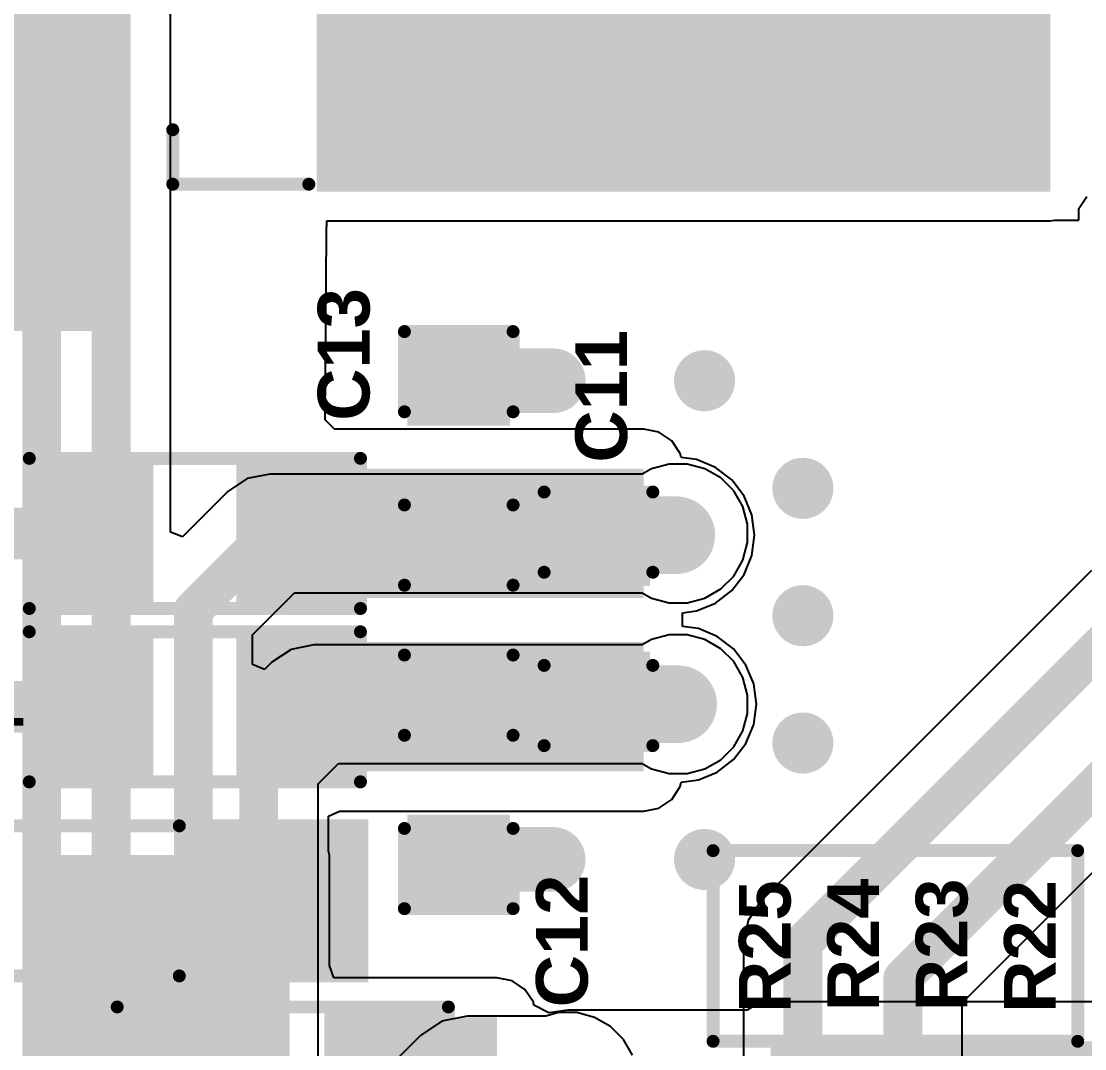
# Model space of a CAD drawing. Header units: millimetres. Extents: x -0.08 to 6.4, y -0.08 to 2.27.
# Drawn here: x 0.7231 to 1.1341, y 0.5351 to 0.9321 of the extents above; entities that cross this region are included whole.
import ezdxf

# ---------------------------------------------------------------- set-up
doc = ezdxf.new("R2010")
doc.units = ezdxf.units.MM
doc.header["$MEASUREMENT"] = 0
for name, color, linetype in [('BottomLayer', 5, 'Continuous'), ('TopLayer', 1, 'Continuous'), ('TopOverlay', 2, 'Continuous'), ('TopPaste', 8, 'Continuous'), ('TopSolder', 216, 'Continuous'), ('ViaHoleLayer', 16, 'Continuous')]:
    doc.layers.add(name, color=color, linetype=linetype)
doc.styles.add('Arial', font='arialbd.ttf', dxfattribs={"height": 0.2})

# ---------------------------------------------------------------- blocks, each defined once
blk = doc.blocks.new('RES_0805_27')
at = {"layer": 'TopLayer'}
for points in [[(-0.06, 0.025), (-0.02, 0.025), (-0.02, -0.025), (-0.06, -0.025)], [(0.02, 0.025), (0.06, 0.025), (0.06, -0.025), (0.02, -0.025)]]:
    blk.add_hatch(color=1, dxfattribs=at).paths.add_polyline_path(points)
at = {"layer": 'TopPaste'}
for points in [[(-0.06, 0.025), (-0.02, 0.025), (-0.02, -0.025), (-0.06, -0.025)], [(0.02, 0.025), (0.06, 0.025), (0.06, -0.025), (0.02, -0.025)]]:
    blk.add_hatch(color=8, dxfattribs=at).paths.add_polyline_path(points)
at = {"layer": 'TopSolder'}
for points in [[(-0.064, 0.029), (-0.016, 0.029), (-0.016, -0.029), (-0.064, -0.029)], [(0.016, 0.029), (0.064, 0.029), (0.064, -0.029), (0.016, -0.029)]]:
    blk.add_hatch(color=216, dxfattribs=at).paths.add_polyline_path(points)
at = {"layer": 'TopOverlay', "const_width": 0.005}
for points in [[(-0.064, -0.029), (-0.064, 0.029)], [(-0.064, 0.029), (0.064, 0.029)], [(0.064, -0.029), (0.064, 0.029)], [(-0.064, -0.029), (0.064, -0.029)]]:
    blk.add_lwpolyline(points, dxfattribs=at)
at = {"layer": 'TopOverlay', "const_width": 0.0025}
for points in [[(-0.06525, 0.029, 1), (-0.06275, 0.029, 1)], [(-0.06525, 0.029, 1), (-0.06275, 0.029, 1)], [(0.06275, 0.029, 1), (0.06525, 0.029, 1)], [(0.06275, 0.029, 1), (0.06525, 0.029, 1)], [(-0.06525, -0.029, 1), (-0.06275, -0.029, 1)], [(-0.06525, -0.029, 1), (-0.06275, -0.029, 1)], [(0.06275, -0.029, 1), (0.06525, -0.029, 1)], [(0.06275, -0.029, 1), (0.06525, -0.029, 1)]]:
    blk.add_lwpolyline(points, format="xyb", close=True, dxfattribs=at)
blk = doc.blocks.new('RES_0805_28')
at = {"layer": 'TopLayer'}
for points in [[(-0.06, 0.025), (-0.02, 0.025), (-0.02, -0.025), (-0.06, -0.025)], [(0.02, 0.025), (0.06, 0.025), (0.06, -0.025), (0.02, -0.025)]]:
    blk.add_hatch(color=1, dxfattribs=at).paths.add_polyline_path(points)
at = {"layer": 'TopPaste'}
for points in [[(-0.06, 0.025), (-0.02, 0.025), (-0.02, -0.025), (-0.06, -0.025)], [(0.02, 0.025), (0.06, 0.025), (0.06, -0.025), (0.02, -0.025)]]:
    blk.add_hatch(color=8, dxfattribs=at).paths.add_polyline_path(points)
at = {"layer": 'TopSolder'}
for points in [[(-0.064, 0.029), (-0.016, 0.029), (-0.016, -0.029), (-0.064, -0.029)], [(0.016, 0.029), (0.064, 0.029), (0.064, -0.029), (0.016, -0.029)]]:
    blk.add_hatch(color=216, dxfattribs=at).paths.add_polyline_path(points)
at = {"layer": 'TopOverlay', "const_width": 0.005}
for points in [[(-0.064, -0.029), (-0.064, 0.029)], [(-0.064, 0.029), (0.064, 0.029)], [(0.064, -0.029), (0.064, 0.029)], [(-0.064, -0.029), (0.064, -0.029)]]:
    blk.add_lwpolyline(points, dxfattribs=at)
at = {"layer": 'TopOverlay', "const_width": 0.0025}
for points in [[(-0.06525, 0.029, 1), (-0.06275, 0.029, 1)], [(-0.06525, 0.029, 1), (-0.06275, 0.029, 1)], [(0.06275, 0.029, 1), (0.06525, 0.029, 1)], [(0.06275, 0.029, 1), (0.06525, 0.029, 1)], [(-0.06525, -0.029, 1), (-0.06275, -0.029, 1)], [(-0.06525, -0.029, 1), (-0.06275, -0.029, 1)], [(0.06275, -0.029, 1), (0.06525, -0.029, 1)], [(0.06275, -0.029, 1), (0.06525, -0.029, 1)]]:
    blk.add_lwpolyline(points, format="xyb", close=True, dxfattribs=at)
blk = doc.blocks.new('RES_0805_32')
at = {"layer": 'TopLayer'}
for points in [[(-0.06, 0.025), (-0.02, 0.025), (-0.02, -0.025), (-0.06, -0.025)], [(0.02, 0.025), (0.06, 0.025), (0.06, -0.025), (0.02, -0.025)]]:
    blk.add_hatch(color=1, dxfattribs=at).paths.add_polyline_path(points)
at = {"layer": 'TopPaste'}
for points in [[(-0.06, 0.025), (-0.02, 0.025), (-0.02, -0.025), (-0.06, -0.025)], [(0.02, 0.025), (0.06, 0.025), (0.06, -0.025), (0.02, -0.025)]]:
    blk.add_hatch(color=8, dxfattribs=at).paths.add_polyline_path(points)
at = {"layer": 'TopSolder'}
for points in [[(-0.064, 0.029), (-0.016, 0.029), (-0.016, -0.029), (-0.064, -0.029)], [(0.016, 0.029), (0.064, 0.029), (0.064, -0.029), (0.016, -0.029)]]:
    blk.add_hatch(color=216, dxfattribs=at).paths.add_polyline_path(points)
at = {"layer": 'TopOverlay', "const_width": 0.005}
for points in [[(-0.064, -0.029), (-0.064, 0.029)], [(-0.064, 0.029), (0.064, 0.029)], [(0.064, -0.029), (0.064, 0.029)], [(-0.064, -0.029), (0.064, -0.029)]]:
    blk.add_lwpolyline(points, dxfattribs=at)
at = {"layer": 'TopOverlay', "const_width": 0.0025}
for points in [[(-0.06525, 0.029, 1), (-0.06275, 0.029, 1)], [(-0.06525, 0.029, 1), (-0.06275, 0.029, 1)], [(0.06275, 0.029, 1), (0.06525, 0.029, 1)], [(0.06275, 0.029, 1), (0.06525, 0.029, 1)], [(-0.06525, -0.029, 1), (-0.06275, -0.029, 1)], [(-0.06525, -0.029, 1), (-0.06275, -0.029, 1)], [(0.06275, -0.029, 1), (0.06525, -0.029, 1)], [(0.06275, -0.029, 1), (0.06525, -0.029, 1)]]:
    blk.add_lwpolyline(points, format="xyb", close=True, dxfattribs=at)
blk = doc.blocks.new('TO_252_2L_41')
at = {"layer": 'TopLayer'}
for points in [[(-0.12992, 0.27362), (0.12992, 0.27362), (0.12992, -0.00197), (-0.12992, -0.00197)], [(-0.12008, -0.08661), (-0.06102, -0.08661), (-0.06102, -0.18504), (-0.12008, -0.18504)], [(0.06102, -0.08661), (0.12008, -0.08661), (0.12008, -0.18504), (0.06102, -0.18504)]]:
    blk.add_hatch(color=1, dxfattribs=at).paths.add_polyline_path(points)
at = {"layer": 'TopPaste'}
for points in [[(-0.12992, 0.27362), (0.12992, 0.27362), (0.12992, -0.00197), (-0.12992, -0.00197)], [(-0.12008, -0.08661), (-0.06102, -0.08661), (-0.06102, -0.18504), (-0.12008, -0.18504)], [(0.06102, -0.08661), (0.12008, -0.08661), (0.12008, -0.18504), (0.06102, -0.18504)]]:
    blk.add_hatch(color=8, dxfattribs=at).paths.add_polyline_path(points)
at = {"layer": 'TopSolder'}
for points in [[(-0.13392, 0.27762), (0.13392, 0.27762), (0.13392, -0.00597), (-0.13392, -0.00597)], [(-0.12408, -0.08261), (-0.05702, -0.08261), (-0.05702, -0.18904), (-0.12408, -0.18904)], [(0.05702, -0.08261), (0.12408, -0.08261), (0.12408, -0.18904), (0.05702, -0.18904)]]:
    blk.add_hatch(color=216, dxfattribs=at).paths.add_polyline_path(points)
at = {"layer": 'TopOverlay', "const_width": 0.005}
for points in [[(-0.13022, -0.05737), (-0.13022, -0.008)], [(0.13105, -0.06153), (0.13105, -0.00894)], [(-0.11, -0.05737), (-0.13022, -0.05737)], [(0.053, -0.064), (-0.056, -0.064)], [(0.13105, -0.06153), (0.11, -0.06153)], [(-0.127, -0.134), (-0.132, -0.129)], [(-0.132, -0.139), (-0.132, -0.129)], [(-0.132, -0.139), (-0.127, -0.134)]]:
    blk.add_lwpolyline(points, dxfattribs=at)
at = {"layer": 'TopOverlay', "const_width": 0.0025}
for points in [[(-0.13147, -0.008, 1), (-0.12897, -0.008, 1)], [(0.1298, -0.00894, 1), (0.1323, -0.00894, 1)], [(-0.13147, -0.05737, 1), (-0.12897, -0.05737, 1)], [(-0.13147, -0.05737, 1), (-0.12897, -0.05737, 1)], [(-0.11125, -0.05737, 1), (-0.10875, -0.05737, 1)], [(-0.05725, -0.064, 1), (-0.05475, -0.064, 1)], [(0.05175, -0.064, 1), (0.05425, -0.064, 1)], [(0.10875, -0.06153, 1), (0.11125, -0.06153, 1)], [(0.1298, -0.06153, 1), (0.1323, -0.06153, 1)], [(0.1298, -0.06153, 1), (0.1323, -0.06153, 1)], [(-0.13325, -0.129, 1), (-0.13075, -0.129, 1)], [(-0.13325, -0.129, 1), (-0.13075, -0.129, 1)], [(-0.12825, -0.134, 1), (-0.12575, -0.134, 1)], [(-0.12825, -0.134, 1), (-0.12575, -0.134, 1)], [(-0.13325, -0.139, 1), (-0.13075, -0.139, 1)], [(-0.13325, -0.139, 1), (-0.13075, -0.139, 1)]]:
    blk.add_lwpolyline(points, format="xyb", close=True, dxfattribs=at)
blk = doc.blocks.new('SOD_123_52')
at = {"layer": 'TopLayer'}
for points in [[(-0.04331, 0.01772), (-0.04331, -0.01772), (-0.08071, -0.01772), (-0.08071, 0.01772)], [(0.08071, 0.01772), (0.08071, -0.01772), (0.04331, -0.01772), (0.04331, 0.01772)]]:
    blk.add_hatch(color=1, dxfattribs=at).paths.add_polyline_path(points)
at = {"layer": 'TopOverlay'}
for points in [[(0.038, 0.02), (0.111, 0.02), (0.111, 0.0315), (0.038, 0.0315)], [(0.08345, -0.031), (0.111, -0.031), (0.111, 0.031), (0.08345, 0.031)], [(0.038, -0.0315), (0.111, -0.0315), (0.111, -0.02), (0.038, -0.02)]]:
    blk.add_hatch(color=2, dxfattribs=at).paths.add_polyline_path(points)
at = {"layer": 'TopPaste'}
for points in [[(-0.04331, 0.01772), (-0.04331, -0.01772), (-0.08071, -0.01772), (-0.08071, 0.01772)], [(0.08071, 0.01772), (0.08071, -0.01772), (0.04331, -0.01772), (0.04331, 0.01772)]]:
    blk.add_hatch(color=8, dxfattribs=at).paths.add_polyline_path(points)
at = {"layer": 'TopSolder'}
for points in [[(-0.03931, 0.02172), (-0.03931, -0.02172), (-0.08471, -0.02172), (-0.08471, 0.02172)], [(0.08471, 0.02172), (0.08471, -0.02172), (0.03931, -0.02172), (0.03931, 0.02172)]]:
    blk.add_hatch(color=216, dxfattribs=at).paths.add_polyline_path(points)
at = {"layer": 'TopOverlay', "const_width": 0.005}
for points in [[(-0.054, 0.029), (0.038, 0.029)], [(-0.054, 0.023), (-0.054, 0.029)], [(-0.054, -0.029), (-0.054, -0.023)], [(-0.054, -0.029), (0.038, -0.029)]]:
    blk.add_lwpolyline(points, dxfattribs=at)
at = {"layer": 'TopOverlay', "const_width": 0.0025}
for points in [[(-0.05525, 0.029, 1), (-0.05275, 0.029, 1)], [(-0.05525, 0.029, 1), (-0.05275, 0.029, 1)], [(0.03675, 0.029, 1), (0.03925, 0.029, 1)], [(-0.05525, 0.023, 1), (-0.05275, 0.023, 1)], [(-0.05525, -0.023, 1), (-0.05275, -0.023, 1)], [(-0.05525, -0.029, 1), (-0.05275, -0.029, 1)], [(-0.05525, -0.029, 1), (-0.05275, -0.029, 1)], [(0.03675, -0.029, 1), (0.03925, -0.029, 1)]]:
    blk.add_lwpolyline(points, format="xyb", close=True, dxfattribs=at)
blk = doc.blocks.new('CAP_0603_64')
at = {"layer": 'TopLayer'}
for points in [[(-0.015, 0.0175), (-0.015, -0.0175), (-0.045, -0.0175), (-0.045, 0.0175)], [(0.045, 0.0175), (0.045, -0.0175), (0.015, -0.0175), (0.015, 0.0175)]]:
    blk.add_hatch(color=1, dxfattribs=at).paths.add_polyline_path(points)
at = {"layer": 'TopPaste'}
for points in [[(-0.015, 0.0175), (-0.015, -0.0175), (-0.045, -0.0175), (-0.045, 0.0175)], [(0.045, 0.0175), (0.045, -0.0175), (0.015, -0.0175), (0.015, 0.0175)]]:
    blk.add_hatch(color=8, dxfattribs=at).paths.add_polyline_path(points)
at = {"layer": 'TopSolder'}
for points in [[(-0.01264, 0.01986), (-0.01264, -0.01986), (-0.04736, -0.01986), (-0.04736, 0.01986)], [(0.04736, 0.01986), (0.04736, -0.01986), (0.01264, -0.01986), (0.01264, 0.01986)]]:
    blk.add_hatch(color=216, dxfattribs=at).paths.add_polyline_path(points)
at = {"layer": 'TopOverlay', "const_width": 0.005}
for points in [[(-0.049, 0.021), (-0.049, -0.021)], [(-0.049, 0.021), (-0.018, 0.021)], [(0.018, 0.021), (0.049, 0.021)], [(0.049, 0.021), (0.049, -0.021)], [(-0.049, -0.021), (-0.018, -0.021)], [(0.018, -0.021), (0.049, -0.021)]]:
    blk.add_lwpolyline(points, dxfattribs=at)
at = {"layer": 'TopOverlay', "const_width": 0.0025}
for points in [[(-0.05025, 0.021, 1), (-0.04775, 0.021, 1)], [(-0.05025, 0.021, 1), (-0.04775, 0.021, 1)], [(-0.01925, 0.021, 1), (-0.01675, 0.021, 1)], [(0.01675, 0.021, 1), (0.01925, 0.021, 1)], [(0.04775, 0.021, 1), (0.05025, 0.021, 1)], [(0.04775, 0.021, 1), (0.05025, 0.021, 1)], [(-0.05025, -0.021, 1), (-0.04775, -0.021, 1)], [(-0.05025, -0.021, 1), (-0.04775, -0.021, 1)], [(-0.01925, -0.021, 1), (-0.01675, -0.021, 1)], [(0.01675, -0.021, 1), (0.01925, -0.021, 1)], [(0.04775, -0.021, 1), (0.05025, -0.021, 1)], [(0.04775, -0.021, 1), (0.05025, -0.021, 1)]]:
    blk.add_lwpolyline(points, format="xyb", close=True, dxfattribs=at)
blk = doc.blocks.new('CAP_0603_65')
at = {"layer": 'TopLayer'}
for points in [[(-0.015, 0.0175), (-0.015, -0.0175), (-0.045, -0.0175), (-0.045, 0.0175)], [(0.045, 0.0175), (0.045, -0.0175), (0.015, -0.0175), (0.015, 0.0175)]]:
    blk.add_hatch(color=1, dxfattribs=at).paths.add_polyline_path(points)
at = {"layer": 'TopPaste'}
for points in [[(-0.015, 0.0175), (-0.015, -0.0175), (-0.045, -0.0175), (-0.045, 0.0175)], [(0.045, 0.0175), (0.045, -0.0175), (0.015, -0.0175), (0.015, 0.0175)]]:
    blk.add_hatch(color=8, dxfattribs=at).paths.add_polyline_path(points)
at = {"layer": 'TopSolder'}
for points in [[(-0.01264, 0.01986), (-0.01264, -0.01986), (-0.04736, -0.01986), (-0.04736, 0.01986)], [(0.04736, 0.01986), (0.04736, -0.01986), (0.01264, -0.01986), (0.01264, 0.01986)]]:
    blk.add_hatch(color=216, dxfattribs=at).paths.add_polyline_path(points)
at = {"layer": 'TopOverlay', "const_width": 0.005}
for points in [[(-0.049, -0.021), (-0.049, 0.021)], [(-0.018, 0.021), (-0.049, 0.021)], [(0.049, 0.021), (0.018, 0.021)], [(0.049, -0.021), (0.049, 0.021)], [(-0.018, -0.021), (-0.049, -0.021)], [(0.049, -0.021), (0.018, -0.021)]]:
    blk.add_lwpolyline(points, dxfattribs=at)
at = {"layer": 'TopOverlay', "const_width": 0.0025}
for points in [[(-0.05025, 0.021, 1), (-0.04775, 0.021, 1)], [(-0.05025, 0.021, 1), (-0.04775, 0.021, 1)], [(-0.01925, 0.021, 1), (-0.01675, 0.021, 1)], [(0.01675, 0.021, 1), (0.01925, 0.021, 1)], [(0.04775, 0.021, 1), (0.05025, 0.021, 1)], [(0.04775, 0.021, 1), (0.05025, 0.021, 1)], [(-0.05025, -0.021, 1), (-0.04775, -0.021, 1)], [(-0.05025, -0.021, 1), (-0.04775, -0.021, 1)], [(-0.01925, -0.021, 1), (-0.01675, -0.021, 1)], [(0.01675, -0.021, 1), (0.01925, -0.021, 1)], [(0.04775, -0.021, 1), (0.05025, -0.021, 1)], [(0.04775, -0.021, 1), (0.05025, -0.021, 1)]]:
    blk.add_lwpolyline(points, format="xyb", close=True, dxfattribs=at)
blk = doc.blocks.new('CAP_0603_66')
at = {"layer": 'TopLayer'}
for points in [[(-0.015, 0.0175), (-0.015, -0.0175), (-0.045, -0.0175), (-0.045, 0.0175)], [(0.045, 0.0175), (0.045, -0.0175), (0.015, -0.0175), (0.015, 0.0175)]]:
    blk.add_hatch(color=1, dxfattribs=at).paths.add_polyline_path(points)
at = {"layer": 'TopPaste'}
for points in [[(-0.015, 0.0175), (-0.015, -0.0175), (-0.045, -0.0175), (-0.045, 0.0175)], [(0.045, 0.0175), (0.045, -0.0175), (0.015, -0.0175), (0.015, 0.0175)]]:
    blk.add_hatch(color=8, dxfattribs=at).paths.add_polyline_path(points)
at = {"layer": 'TopSolder'}
for points in [[(-0.01264, 0.01986), (-0.01264, -0.01986), (-0.04736, -0.01986), (-0.04736, 0.01986)], [(0.04736, 0.01986), (0.04736, -0.01986), (0.01264, -0.01986), (0.01264, 0.01986)]]:
    blk.add_hatch(color=216, dxfattribs=at).paths.add_polyline_path(points)
at = {"layer": 'TopOverlay', "const_width": 0.005}
for points in [[(-0.049, -0.021), (-0.049, 0.021)], [(-0.018, 0.021), (-0.049, 0.021)], [(0.049, 0.021), (0.018, 0.021)], [(0.049, -0.021), (0.049, 0.021)], [(-0.018, -0.021), (-0.049, -0.021)], [(0.049, -0.021), (0.018, -0.021)]]:
    blk.add_lwpolyline(points, dxfattribs=at)
at = {"layer": 'TopOverlay', "const_width": 0.0025}
for points in [[(-0.05025, 0.021, 1), (-0.04775, 0.021, 1)], [(-0.05025, 0.021, 1), (-0.04775, 0.021, 1)], [(-0.01925, 0.021, 1), (-0.01675, 0.021, 1)], [(0.01675, 0.021, 1), (0.01925, 0.021, 1)], [(0.04775, 0.021, 1), (0.05025, 0.021, 1)], [(0.04775, 0.021, 1), (0.05025, 0.021, 1)], [(-0.05025, -0.021, 1), (-0.04775, -0.021, 1)], [(-0.05025, -0.021, 1), (-0.04775, -0.021, 1)], [(-0.01925, -0.021, 1), (-0.01675, -0.021, 1)], [(0.01675, -0.021, 1), (0.01925, -0.021, 1)], [(0.04775, -0.021, 1), (0.05025, -0.021, 1)], [(0.04775, -0.021, 1), (0.05025, -0.021, 1)]]:
    blk.add_lwpolyline(points, format="xyb", close=True, dxfattribs=at)

msp = doc.modelspace()

# ---------------------------------------------------------------- hatches: boundary and pattern name
at = {"layer": 'BottomLayer'}
h = msp.add_hatch(color=5, dxfattribs=at)
edge = h.paths.add_edge_path()
edge.add_arc((0.9287, 0.7932), 0.01181, 0, 360)
h = msp.add_hatch(color=5, dxfattribs=at)
edge = h.paths.add_edge_path()
edge.add_arc((0.9872, 0.7932), 0.01181, 0, 360)
h = msp.add_hatch(color=5, dxfattribs=at)
edge = h.paths.add_edge_path()
edge.add_arc((1.0252, 0.75162), 0.01181, 0, 360)
h = msp.add_hatch(color=5, dxfattribs=at)
edge = h.paths.add_edge_path()
edge.add_arc((0.977, 0.7342), 0.01181, 0, 360)
h = msp.add_hatch(color=5, dxfattribs=at)
edge = h.paths.add_edge_path()
edge.add_arc((1.0252, 0.70241), 0.01181, 0, 360)
h = msp.add_hatch(color=5, dxfattribs=at)
edge = h.paths.add_edge_path()
edge.add_arc((0.977, 0.6682), 0.01181, 0, 360)
h = msp.add_hatch(color=5, dxfattribs=at)
edge = h.paths.add_edge_path()
edge.add_arc((1.0252, 0.6532), 0.01181, 0, 360)
h = msp.add_hatch(color=5, dxfattribs=at)
edge = h.paths.add_edge_path()
edge.add_arc((0.9287, 0.6082), 0.01181, 0, 360)
h = msp.add_hatch(color=5, dxfattribs=at)
edge = h.paths.add_edge_path()
edge.add_arc((0.9872, 0.6082), 0.01181, 0, 360)
at = {"layer": 'TopLayer'}
for points in [[(0.84123, 0.87028), (1.12082, 0.87028), (1.12082, 1.43012), (0.84123, 1.43012)], [(0.4882, 0.81243), (0.75658, 0.81243), (0.75658, 0.9752), (0.4882, 0.9752)], [(0.40015, 0.81243), (0.75658, 0.81243), (0.75658, 0.91873), (0.40015, 0.91873)], [(0.81022, 0.7092), (0.9637, 0.7092), (0.9637, 0.7592), (0.81022, 0.7592)], [(0.81023, 0.6422), (0.9637, 0.6422), (0.9637, 0.6922), (0.81023, 0.6922)], [(0.7312, 0.57448), (0.82691, 0.57448), (0.82691, 0.60991), (0.7312, 0.60991)], [(0.7312, 0.42813), (0.82691, 0.42813), (0.82691, 0.60991), (0.7312, 0.60991)], [(0.84394, 0.39106), (0.90693, 0.39106), (0.90693, 0.5472), (0.84394, 0.5472)], [(1.0127, 0.4437), (1.0763, 0.4437), (1.0763, 0.53794), (1.0127, 0.53794)], [(1.0513, 0.4977), (1.25532, 0.4977), (1.25532, 0.53794), (1.0513, 0.53794)]]:
    msp.add_hatch(color=1, dxfattribs=at).paths.add_polyline_path(points)
h = msp.add_hatch(color=1, dxfattribs=at)
edge = h.paths.add_edge_path()
edge.add_arc((0.9287, 0.7932), 0.01181, 0, 360)
h = msp.add_hatch(color=1, dxfattribs=at)
edge = h.paths.add_edge_path()
edge.add_arc((0.9872, 0.7932), 0.01181, 0, 360)
h = msp.add_hatch(color=1, dxfattribs=at)
edge = h.paths.add_edge_path()
edge.add_arc((1.0252, 0.75162), 0.01181, 0, 360)
h = msp.add_hatch(color=1, dxfattribs=at)
edge = h.paths.add_edge_path()
edge.add_arc((0.977, 0.7342), 0.01181, 0, 360)
h = msp.add_hatch(color=1, dxfattribs=at)
edge = h.paths.add_edge_path()
edge.add_arc((1.0252, 0.70241), 0.01181, 0, 360)
h = msp.add_hatch(color=1, dxfattribs=at)
edge = h.paths.add_edge_path()
edge.add_arc((0.977, 0.6682), 0.01181, 0, 360)
h = msp.add_hatch(color=1, dxfattribs=at)
edge = h.paths.add_edge_path()
edge.add_arc((1.0252, 0.6532), 0.01181, 0, 360)
h = msp.add_hatch(color=1, dxfattribs=at)
edge = h.paths.add_edge_path()
edge.add_arc((0.9287, 0.6082), 0.01181, 0, 360)
h = msp.add_hatch(color=1, dxfattribs=at)
edge = h.paths.add_edge_path()
edge.add_arc((0.9872, 0.6082), 0.01181, 0, 360)
at = {"layer": 'ViaHoleLayer'}
h = msp.add_hatch(color=16, dxfattribs=at)
edge = h.paths.add_edge_path()
edge.add_arc((0.9287, 0.7932), 0.00591, 0, 360)
h = msp.add_hatch(color=16, dxfattribs=at)
edge = h.paths.add_edge_path()
edge.add_arc((0.9872, 0.7932), 0.00591, 0, 360)
h = msp.add_hatch(color=16, dxfattribs=at)
edge = h.paths.add_edge_path()
edge.add_arc((1.0252, 0.75162), 0.00591, 0, 360)
h = msp.add_hatch(color=16, dxfattribs=at)
edge = h.paths.add_edge_path()
edge.add_arc((0.977, 0.7342), 0.00591, 0, 360)
h = msp.add_hatch(color=16, dxfattribs=at)
edge = h.paths.add_edge_path()
edge.add_arc((1.0252, 0.70241), 0.00591, 0, 360)
h = msp.add_hatch(color=16, dxfattribs=at)
edge = h.paths.add_edge_path()
edge.add_arc((0.977, 0.6682), 0.00591, 0, 360)
h = msp.add_hatch(color=16, dxfattribs=at)
edge = h.paths.add_edge_path()
edge.add_arc((1.0252, 0.6532), 0.00591, 0, 360)
h = msp.add_hatch(color=16, dxfattribs=at)
edge = h.paths.add_edge_path()
edge.add_arc((0.9287, 0.6082), 0.00591, 0, 360)
h = msp.add_hatch(color=16, dxfattribs=at)
edge = h.paths.add_edge_path()
edge.add_arc((0.9872, 0.6082), 0.00591, 0, 360)

# ---------------------------------------------------------------- linework, layer by layer
at = {"layer": 'BottomLayer'}
for p, q in [((0.78078, 0.73474), (0.78078, 1.32756)), ((0.97347, 0.76101), (0.96665, 0.75919)), ((0.98053, 0.76101), (0.97347, 0.76101)), ((0.98735, 0.75919), (0.98053, 0.76101)), ((0.81922, 0.75714), (0.81044, 0.7554)), ((0.96311, 0.75714), (0.81922, 0.75714)), ((0.96665, 0.75919), (0.96311, 0.75714)), ((0.99346, 0.75566), (0.98735, 0.75919)), ((0.81044, 0.7554), (0.803, 0.75043)), ((0.99845, 0.75067), (0.99346, 0.75566)), ((0.803, 0.75043), (0.7854, 0.73282)), ((1.00198, 0.74455), (0.99845, 0.75067)), ((1.00381, 0.73773), (1.00198, 0.74455)), ((1.00381, 0.73067), (1.00381, 0.73773)), ((0.7854, 0.73282), (0.78078, 0.73474)), ((1.00198, 0.72385), (1.00381, 0.73067)), ((0.99845, 0.71774), (1.00198, 0.72385)), ((1.13677, 0.71991), (1.00898, 0.59211)), ((0.99346, 0.71275), (0.99845, 0.71774)), ((0.81253, 0.69506), (0.82873, 0.71126)), ((0.82873, 0.71126), (0.96311, 0.71126)), ((0.96311, 0.71126), (0.96665, 0.70922)), ((0.98735, 0.70922), (0.99346, 0.71275)), ((0.96665, 0.70922), (0.97347, 0.70739)), ((0.97347, 0.70739), (0.98053, 0.70739)), ((0.98053, 0.70739), (0.98735, 0.70922)), ((0.81253, 0.6835), (0.81253, 0.69506)), ((0.97347, 0.69501), (0.96665, 0.69318)), ((0.98053, 0.69501), (0.97347, 0.69501)), ((0.98735, 0.69318), (0.98053, 0.69501)), ((0.8362, 0.69114), (0.82742, 0.68939)), ((0.96311, 0.69114), (0.8362, 0.69114)), ((0.96665, 0.69318), (0.96311, 0.69114)), ((0.99346, 0.68965), (0.98735, 0.69318)), ((0.82742, 0.68939), (0.81998, 0.68442)), ((0.99845, 0.68466), (0.99346, 0.68965)), ((0.81715, 0.68159), (0.81253, 0.6835)), ((0.81998, 0.68442), (0.81715, 0.68159)), ((1.00198, 0.67855), (0.99845, 0.68466)), ((1.00381, 0.67173), (1.00198, 0.67855)), ((1.00381, 0.66467), (1.00381, 0.67173)), ((1.00198, 0.65785), (1.00381, 0.66467)), ((0.99845, 0.65174), (1.00198, 0.65785)), ((0.99346, 0.64674), (0.99845, 0.65174)), ((0.98735, 0.64321), (0.99346, 0.64674)), ((0.83784, 0.6374), (0.8457, 0.64526)), ((0.8457, 0.64526), (0.96311, 0.64526)), ((0.96311, 0.64526), (0.96665, 0.64321)), ((0.96665, 0.64321), (0.97347, 0.64139)), ((0.97347, 0.64139), (0.98053, 0.64139)), ((0.98053, 0.64139), (0.98735, 0.64321)), ((0.83784, 0.36608), (0.83784, 0.6374)), ((1.08674, 0.55278), (1.1655, 0.63154)), ((1.00898, 0.59211), (1.004, 0.58467)), ((1.004, 0.58467), (1.00226, 0.57589)), ((1.00226, 0.57589), (1.00226, 0.39726)), ((1.08674, 0.39726), (1.08674, 0.55278)), ((0.89546, 0.54769), (0.8857, 0.54575)), ((0.9259, 0.54769), (0.89546, 0.54769)), ((0.93084, 0.54901), (0.9259, 0.54769)), ((0.93789, 0.54901), (0.93084, 0.54901)), ((0.94471, 0.54718), (0.93789, 0.54901)), ((0.95083, 0.54365), (0.94471, 0.54718)), ((0.8857, 0.54575), (0.87743, 0.54022)), ((0.95582, 0.53866), (0.95083, 0.54365)), ((0.87743, 0.54022), (0.86572, 0.52851)), ((0.95935, 0.53255), (0.95582, 0.53866))]:
    msp.add_line(p, q, dxfattribs=at)
at = {"layer": 'BottomLayer', "const_width": 0.015}
for points in [[(0.75784, 0.22056), (0.75784, 1.32756)], [(0.73104, 0.21141), (0.73104, 1.10786)], [(0.78959, 0.70457), (0.81922, 0.7342)], [(0.81922, 0.7342), (0.977, 0.7342)], [(0.78959, 0.32776), (0.78959, 0.70457)], [(1.0252, 0.57589), (1.153, 0.70369)], [(0.8149, 0.6469), (0.8362, 0.6682)], [(0.8362, 0.6682), (0.977, 0.6682)], [(1.0638, 0.56228), (1.156, 0.65448)], [(0.8149, 0.35219), (0.8149, 0.6469)], [(1.0252, 0.38337), (1.0252, 0.57589)], [(1.0638, 0.38337), (1.0638, 0.56228)]]:
    msp.add_lwpolyline(points, dxfattribs=at)
at = {"layer": 'BottomLayer', "const_width": 0.0075}
for points in [[(0.81547, 0.7342, 1), (0.82297, 0.7342, 1)], [(0.81547, 0.7342, 1), (0.82297, 0.7342, 1)], [(0.97325, 0.7342, 1), (0.98075, 0.7342, 1)], [(0.78584, 0.70457, 1), (0.79334, 0.70457, 1)], [(0.78584, 0.70457, 1), (0.79334, 0.70457, 1)], [(0.83245, 0.6682, 1), (0.83995, 0.6682, 1)], [(0.83245, 0.6682, 1), (0.83995, 0.6682, 1)], [(0.97325, 0.6682, 1), (0.98075, 0.6682, 1)], [(0.81115, 0.6469, 1), (0.81865, 0.6469, 1)], [(0.81115, 0.6469, 1), (0.81865, 0.6469, 1)], [(1.02145, 0.57589, 1), (1.02895, 0.57589, 1)], [(1.02145, 0.57589, 1), (1.02895, 0.57589, 1)], [(1.06005, 0.56228, 1), (1.06755, 0.56228, 1)], [(1.06005, 0.56228, 1), (1.06755, 0.56228, 1)]]:
    msp.add_lwpolyline(points, format="xyb", close=True, dxfattribs=at)
at = {"layer": 'TopLayer'}
for p, q in [((1.13182, 0.85974), (1.13495, 0.86442)), ((1.13182, 0.85528), (1.13182, 0.85974)), ((0.84109, 0.85025), (0.84123, 0.85498)), ((0.84123, 0.85498), (1.12082, 0.85498)), ((1.12082, 0.85498), (1.1223, 0.85528)), ((1.1223, 0.85528), (1.13182, 0.85528)), ((0.84061, 0.77804), (0.84109, 0.85025)), ((0.84413, 0.7745), (0.84061, 0.77804)), ((0.9637, 0.7745), (0.84413, 0.7745)), ((0.96955, 0.77333), (0.9637, 0.7745)), ((0.97451, 0.77002), (0.96955, 0.77333)), ((0.97783, 0.76506), (0.97451, 0.77002)), ((0.97813, 0.76353), (0.97783, 0.76506)), ((0.98414, 0.76274), (0.97813, 0.76353)), ((0.99143, 0.75972), (0.98414, 0.76274)), ((0.9977, 0.75491), (0.99143, 0.75972)), ((1.00251, 0.74864), (0.9977, 0.75491)), ((1.00553, 0.74134), (1.00251, 0.74864)), ((1.00656, 0.73351), (1.00553, 0.74134)), ((1.00553, 0.72568), (1.00656, 0.73351)), ((1.00251, 0.71838), (1.00553, 0.72568)), ((0.9977, 0.71211), (1.00251, 0.71838)), ((0.99143, 0.70731), (0.9977, 0.71211)), ((0.98414, 0.70428), (0.99143, 0.70731)), ((0.9787, 0.70357), (0.98414, 0.70428)), ((0.9787, 0.69823), (0.9787, 0.70357)), ((0.98483, 0.69743), (0.9787, 0.69823)), ((0.99213, 0.6944), (0.98483, 0.69743)), ((0.99839, 0.68959), (0.99213, 0.6944)), ((1.0032, 0.68333), (0.99839, 0.68959)), ((1.00622, 0.67603), (1.0032, 0.68333)), ((1.00726, 0.6682), (1.00622, 0.67603)), ((1.00622, 0.66037), (1.00726, 0.6682)), ((1.0032, 0.65307), (1.00622, 0.66037)), ((0.99839, 0.6468), (1.0032, 0.65307)), ((0.99213, 0.64199), (0.99839, 0.6468)), ((0.98483, 0.63897), (0.99213, 0.64199)), ((0.97783, 0.63635), (0.97818, 0.63809)), ((0.97818, 0.63809), (0.98483, 0.63897)), ((0.97451, 0.63138), (0.97783, 0.63635)), ((0.96955, 0.62807), (0.97451, 0.63138)), ((0.84191, 0.62491), (0.84608, 0.6269)), ((0.84191, 0.61139), (0.84191, 0.62491)), ((0.84608, 0.6269), (0.9637, 0.6269)), ((0.9637, 0.6269), (0.96955, 0.62807)), ((0.8422, 0.60991), (0.84191, 0.61139)), ((0.8422, 0.56724), (0.8422, 0.60991)), ((0.84394, 0.56249), (0.8422, 0.56724)), ((0.90693, 0.56249), (0.84394, 0.56249)), ((0.91278, 0.56133), (0.90693, 0.56249)), ((0.91774, 0.55801), (0.91278, 0.56133)), ((0.92106, 0.55305), (0.91774, 0.55801)), ((0.92128, 0.55196), (0.92106, 0.55305)), ((0.92698, 0.54891), (0.92128, 0.55196)), ((1.00685, 0.55207), (1.00366, 0.54994)), ((1.0127, 0.55323), (1.00685, 0.55207)), ((1.25532, 0.55323), (1.0127, 0.55323)), ((0.92719, 0.54899), (0.92698, 0.54891)), ((0.93436, 0.54994), (0.92719, 0.54899)), ((1.00366, 0.54994), (0.93436, 0.54994))]:
    msp.add_line(p, q, dxfattribs=at)
for points, const_width in [([(0.89292, 0.79248), (0.89364, 0.7932)], 0.025), ([(0.89364, 0.7932), (0.9287, 0.7932)], 0.025), ([(0.8922, 0.7932), (0.89319, 0.7942)], 0.01), ([(0.95252, 0.73351), (0.9763, 0.73351)], 0.03), ([(0.6188, 0.73415), (0.75022, 0.73415)], 0.02), ([(0.9763, 0.73351), (0.977, 0.7342)], 0.02), ([(0.9482, 0.7332), (0.95021, 0.7312)], 0.02), ([(0.95021, 0.7312), (0.95252, 0.73351)], 0.02), ([(0.9462, 0.7312), (0.9482, 0.7332)], 0.008), ([(0.9492, 0.6682), (0.977, 0.6682)], 0.03), ([(0.61828, 0.66715), (0.75086, 0.66715)], 0.02), ([(0.9462, 0.6712), (0.9492, 0.6682)], 0.008), ([(0.8922, 0.6082), (0.9287, 0.6082)], 0.025)]:
    msp.add_lwpolyline(points, dxfattribs=dict(at, const_width=const_width))
for points, const_width in [([(0.88739, 0.7932, 1), (0.89989, 0.7932, 1)], 0.0125), ([(0.88739, 0.7932, 1), (0.89989, 0.7932, 1)], 0.0125), ([(0.92245, 0.7932, 1), (0.93495, 0.7932, 1)], 0.0125), ([(0.88667, 0.79248, 1), (0.89917, 0.79248, 1)], 0.0125), ([(0.8897, 0.7932, 1), (0.8947, 0.7932, 1)], 0.005), ([(0.89069, 0.7942, 1), (0.89569, 0.7942, 1)], 0.005), ([(0.94502, 0.73351, 1), (0.96002, 0.73351, 1)], 0.015), ([(0.9688, 0.73351, 1), (0.9838, 0.73351, 1)], 0.015), ([(0.74522, 0.73415, 1), (0.75522, 0.73415, 1)], 0.01), ([(0.972, 0.7342, 1), (0.982, 0.7342, 1)], 0.01), ([(0.9432, 0.7332, 1), (0.9532, 0.7332, 1)], 0.01), ([(0.94521, 0.7312, 1), (0.95521, 0.7312, 1)], 0.01), ([(0.94521, 0.7312, 1), (0.95521, 0.7312, 1)], 0.01), ([(0.94752, 0.73351, 1), (0.95752, 0.73351, 1)], 0.01), ([(0.9713, 0.73351, 1), (0.9813, 0.73351, 1)], 0.01), ([(0.9462, 0.7332, 1), (0.9502, 0.7332, 1)], 0.004), ([(0.9442, 0.7312, 1), (0.9482, 0.7312, 1)], 0.004), ([(0.9417, 0.6682, 1), (0.9567, 0.6682, 1)], 0.015), ([(0.9695, 0.6682, 1), (0.9845, 0.6682, 1)], 0.015), ([(0.74586, 0.66715, 1), (0.75586, 0.66715, 1)], 0.01), ([(0.9442, 0.6712, 1), (0.9482, 0.6712, 1)], 0.004), ([(0.9472, 0.6682, 1), (0.9512, 0.6682, 1)], 0.004), ([(0.88595, 0.6082, 1), (0.89845, 0.6082, 1)], 0.0125), ([(0.92245, 0.6082, 1), (0.93495, 0.6082, 1)], 0.0125)]:
    msp.add_lwpolyline(points, format="xyb", close=True, dxfattribs=dict(at, const_width=const_width))
at = {"layer": 'TopOverlay', "const_width": 0.005}
for points in [[(0.99049, 0.61162), (1.13141, 0.61162)], [(0.99049, 0.53794), (0.99049, 0.61162)], [(1.13141, 0.53794), (1.13141, 0.61162)], [(0.99049, 0.53794), (1.13141, 0.53794)]]:
    msp.add_lwpolyline(points, dxfattribs=at)
at = {"layer": 'TopOverlay', "const_width": 0.0025}
for points in [[(0.98924, 0.61162, 1), (0.99174, 0.61162, 1)], [(0.98924, 0.61162, 1), (0.99174, 0.61162, 1)], [(1.13016, 0.61162, 1), (1.13266, 0.61162, 1)], [(1.13016, 0.61162, 1), (1.13266, 0.61162, 1)], [(0.98924, 0.53794, 1), (0.99174, 0.53794, 1)], [(0.98924, 0.53794, 1), (0.99174, 0.53794, 1)], [(1.13016, 0.53794, 1), (1.13266, 0.53794, 1)], [(1.13016, 0.53794, 1), (1.13266, 0.53794, 1)]]:
    msp.add_lwpolyline(points, format="xyb", close=True, dxfattribs=at)

# ---------------------------------------------------------------- block references
for name, p, rotation in [('TO_252_2L_41', (0.8432, 1.0002), 270), ('CAP_0603_64', (0.8922, 0.7632), 90), ('CAP_0603_66', (0.9462, 0.7012), 270), ('CAP_0603_65', (0.8922, 0.6382), 270)]:
    msp.add_blockref(name, p, dxfattribs=dict(rotation=rotation))
for name, p in [('RES_0805_27', (0.79022, 0.7342)), ('RES_0805_28', (0.7902, 0.6672)), ('SOD_123_52', (0.7462, 0.5922)), ('RES_0805_32', (0.8242, 0.5222))]:
    msp.add_blockref(name, p)

# ---------------------------------------------------------------- texts
at = {"layer": 'TopOverlay', "style": 'Arial'}
for s, p in [('C13', (0.85771, 0.77773)), ('C11', (0.95725, 0.76159)), ('C12', (0.94205, 0.55109)), ('R24', (1.05462, 0.54959)), ('R25', (1.02045, 0.54888)), ('R23', (1.08878, 0.54959)), ('R22', (1.12295, 0.54898))]:
    msp.add_text(s, height=0.02, rotation=90, dxfattribs=at).set_placement(p)
msp.add_text('R11', height=0.02, dxfattribs=at).set_placement((0.67343, 0.65992))

doc.saveas('drawing.dxf')
